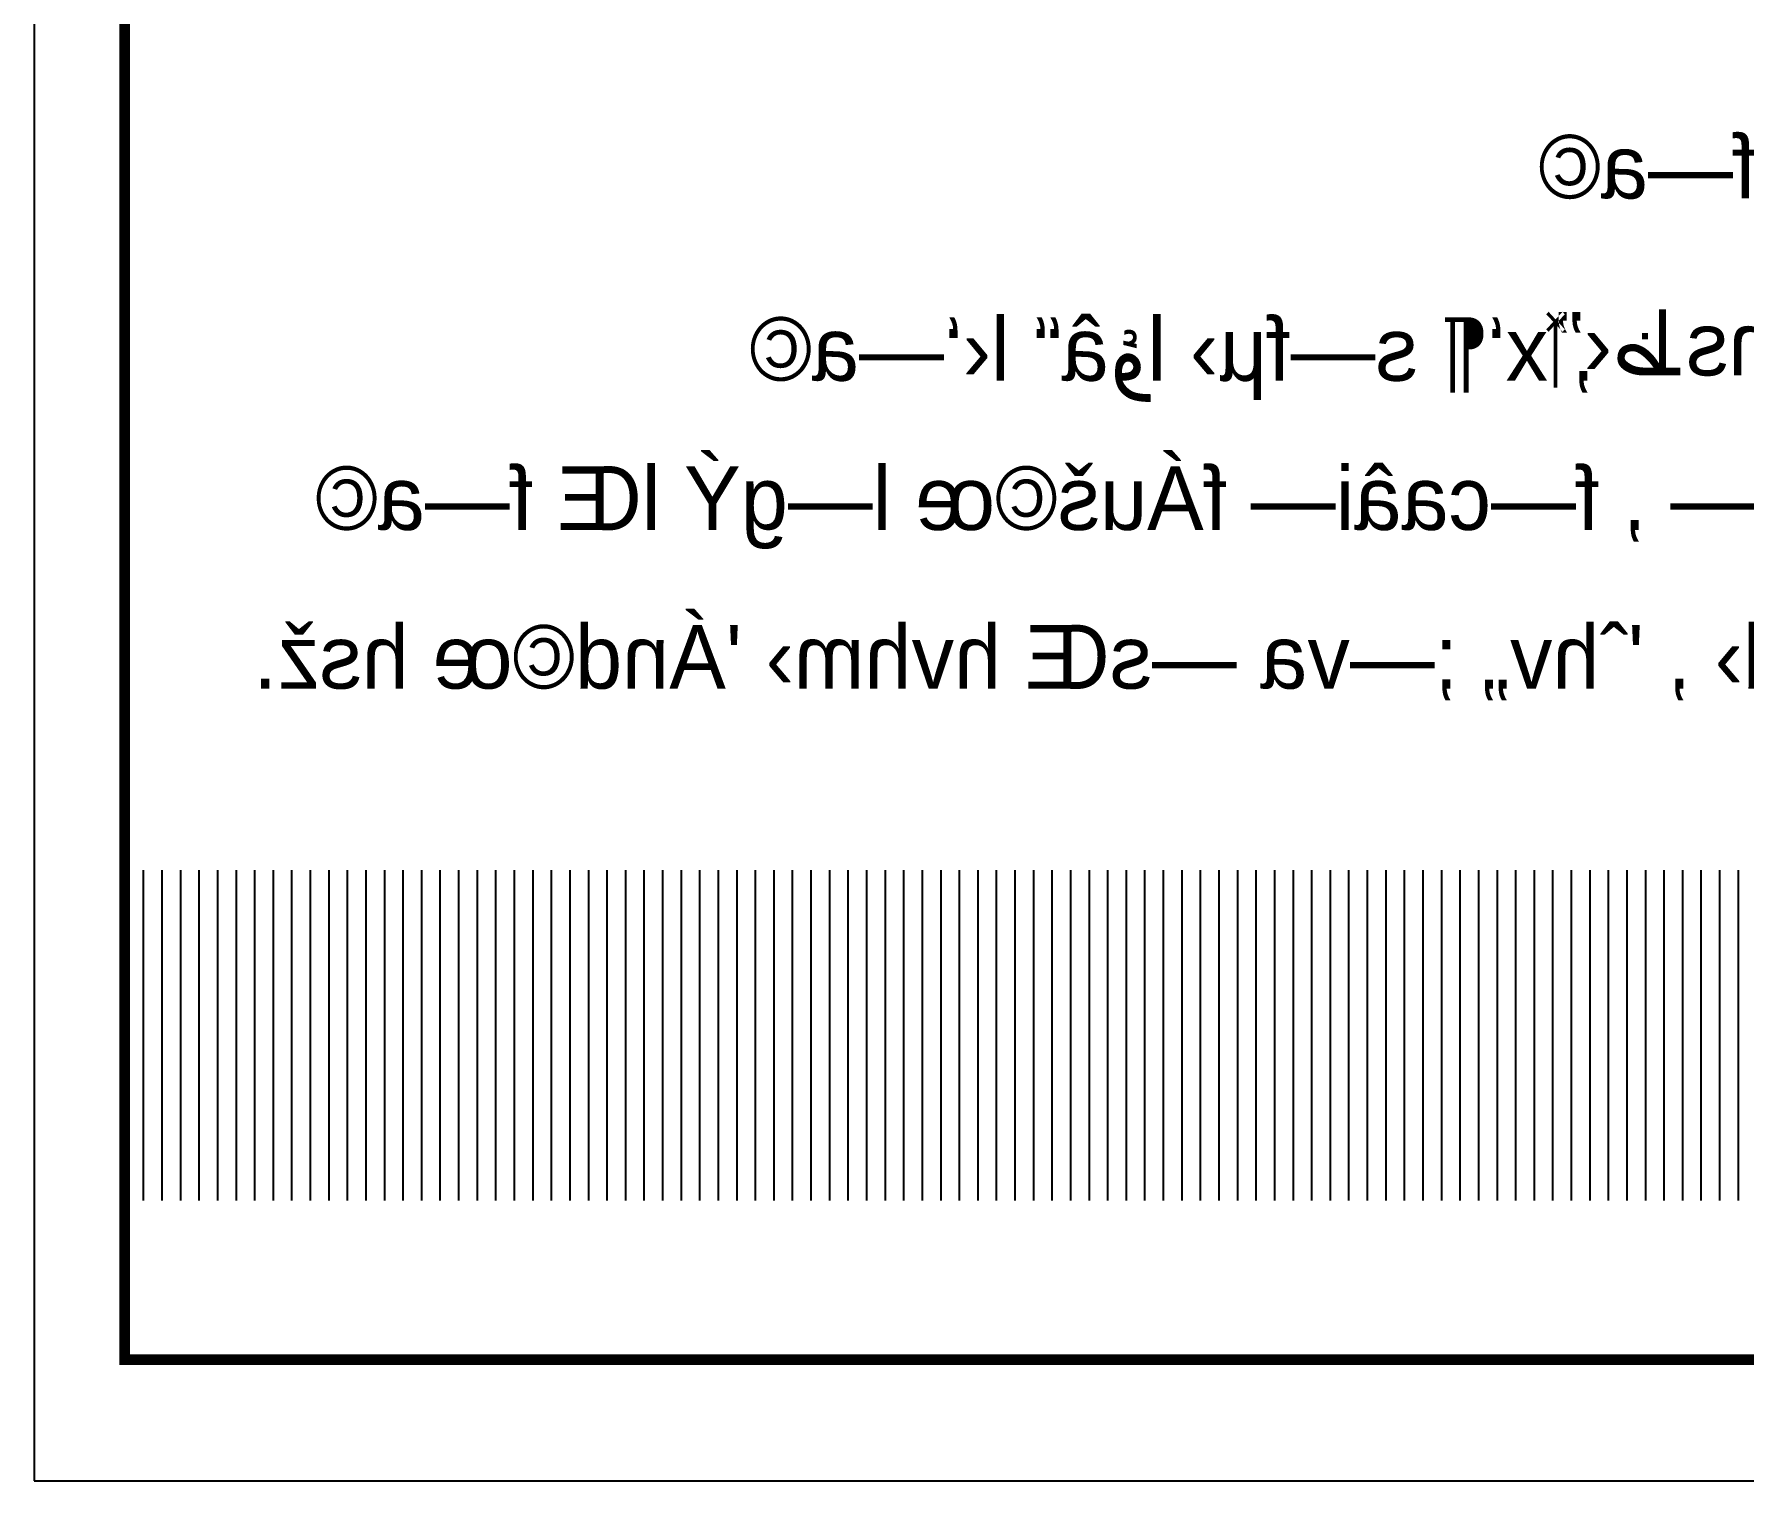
# Model space of a CAD drawing. Header units: inches. Extents: x 37.8 to 126.9, y 5.9 to 51.9.
# Drawn here: x 37.76 to 49.29, y 9.94 to 19.69 of the extents above; entities that cross this region are included whole.
import ezdxf

# ---------------------------------------------------------------- set-up
doc = ezdxf.new("R2010")
doc.units = ezdxf.units.IN
doc.header["$MEASUREMENT"] = 0
doc.linetypes.add('ACAD_ISO04W100', pattern=[30.5, 24, -3, 0.5, -3])
doc.layers.add('KADR', color=69, linetype='Continuous')
doc.layers.add('LAYER3', color=8, linetype='ACAD_ISO04W100')
doc.layers.add('pel', color=173, linetype='Continuous', lineweight=25)
doc.styles.add('FARSI', font='trafic.shx', dxfattribs={"height": 1})

# ---------------------------------------------------------------- blocks, each defined once
blk = doc.blocks.new('k5')
at = {"layer": 'LAYER3', "true_color": 0x1f202e}
h = blk.add_hatch(dxfattribs=at)
h.set_pattern_fill('ANSI31', color=250, angle=45, style=0)
h.paths.add_polyline_path([(255.197, 5.09), (257.946, 5.09), (257.946, 7.317), (255.197, 7.317)])
h = blk.add_hatch(dxfattribs=at)
h.set_pattern_fill('ANSI31', color=250, angle=45, style=0)
h.paths.add_polyline_path([(269.821, 5.09), (269.821, 7.317), (257.933, 7.317), (257.933, 5.09)])
at = {"linetype": 'Continuous', "lineweight": 50, "const_width": 0.0725}
blk.add_lwpolyline([(255.11, 44.321), (255.11, 4.017), (283.525, 4.017), (283.525, 44.321)], close=True, dxfattribs=at)
at = {"linetype": 'Continuous', "lineweight": 90}
blk.add_lwpolyline([(283.525, 44.321), (255.11, 44.321), (255.11, 4.017), (283.525, 4.017), (283.525, 5.369)], dxfattribs=at)
at = {"layer": 'KADR'}
blk.add_lwpolyline([(254.5, 3.201), (284.2, 3.201), (284.2, 45.205), (254.5, 45.205)], close=True, dxfattribs=at)

msp = doc.modelspace()

# ---------------------------------------------------------------- block references
msp.add_blockref('k5', (-216.73805, 6.74042))

# ---------------------------------------------------------------- texts
at = {"layer": 'pel', "style": 'FARSI', "text_generation_flag": 2}
for s, p in [(';\xa0©hk¸âv ,hp© 2 v,چ f—¥ lŒ f—a©', (56.53457, 18.58264)), (', x‘¶ s—fµ› lؤâ“ l‹‘—a©', (48.28453, 17.35435)), (',hp© i—چ 1 , 3 sءl—dƒ jâsب hsظ‹”\u200d', (56.78187, 17.39033)), ("l‚Át‹ž  j£—¥  `‹ƒ  Hl©'Œ i— , f—caâi— fÁuš©œ l—gÝ lŒ f—a©", (55.54512, 16.34909)), ("xÁhpŒ fÁhs—º `‹‚Á,\x8d i£¸—d› , 'ˆhv„ ;—va\xa0—sŒ hvhm› 'Ánd©œ hsž.", (56.44583, 15.2799))]:
    msp.add_text(s, height=0.4274434, dxfattribs=at).set_placement(p)

doc.saveas('drawing.dxf')
